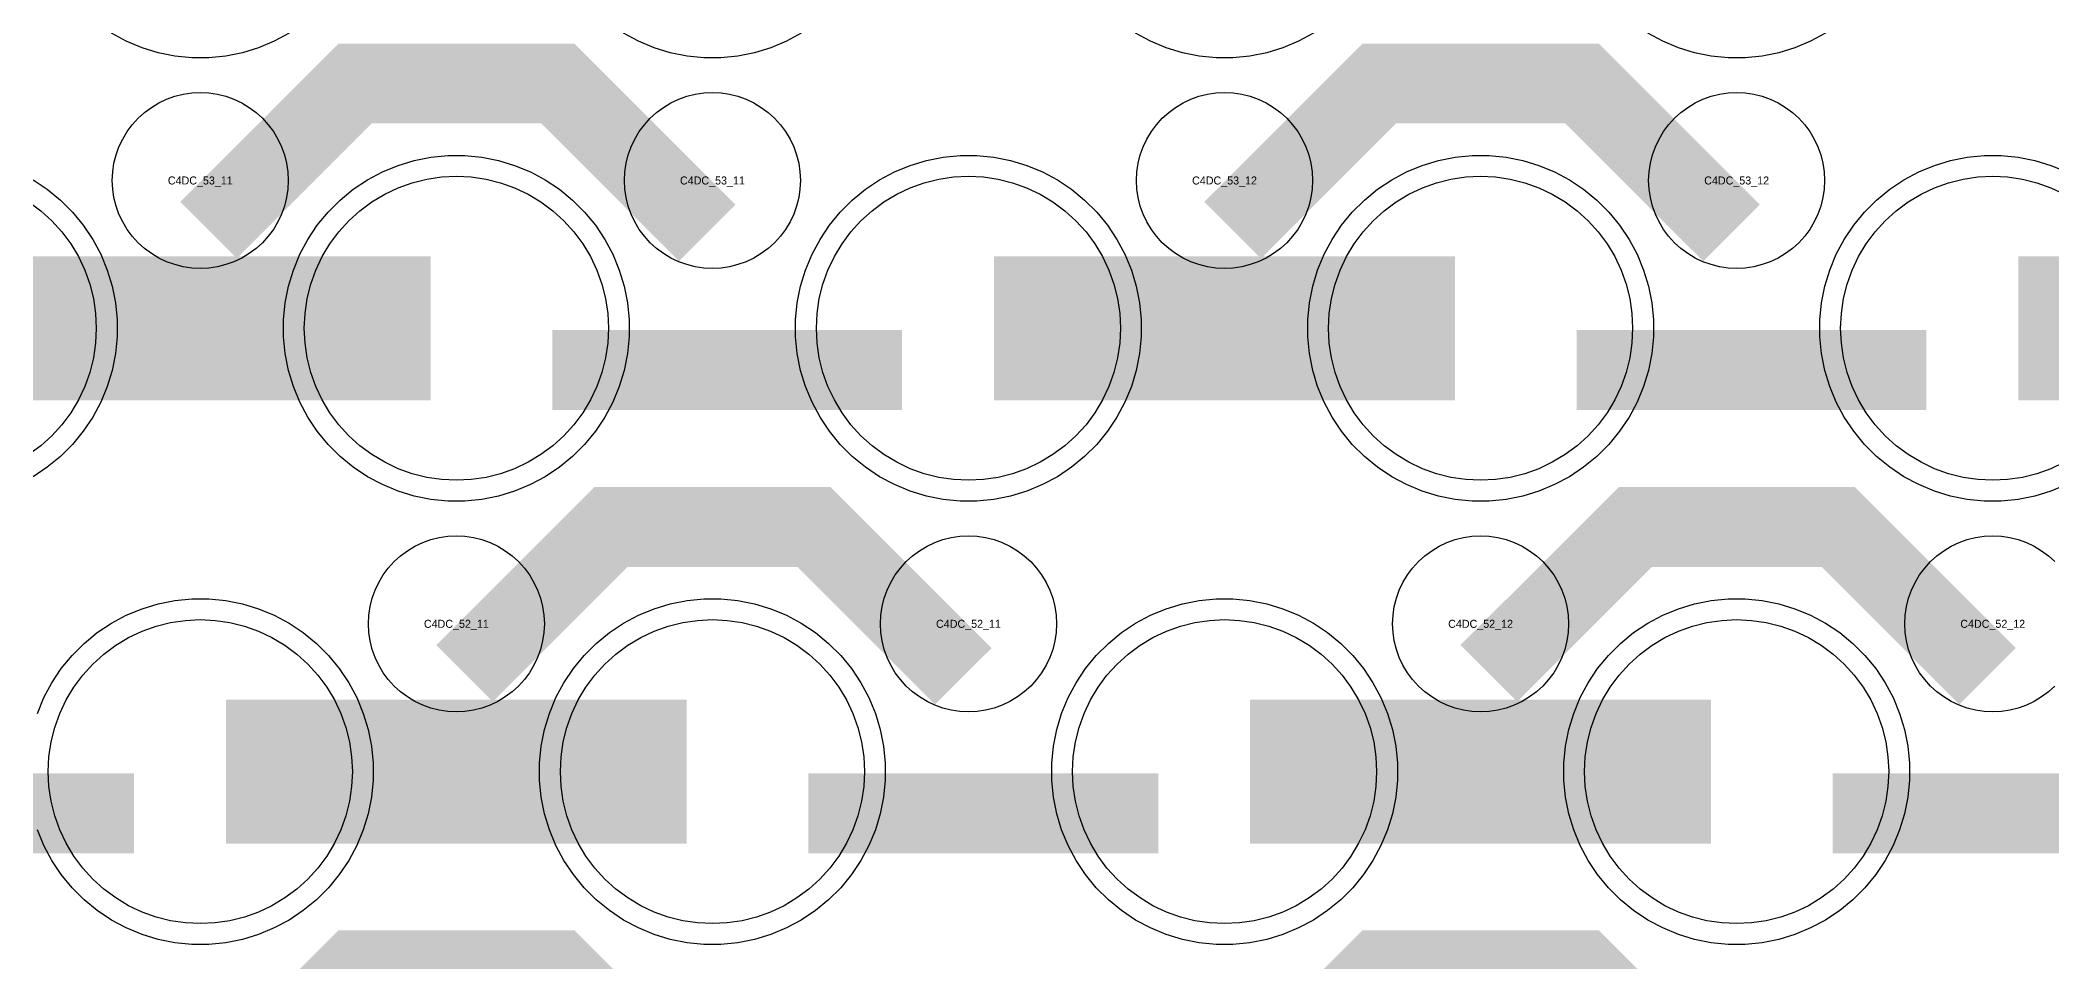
# Model space of a CAD drawing. Extents: x -11880 to 11880, y -14992 to 14992.
# Drawn here: x -8530 to -7902, y -7694 to -7406 of the extents above; entities that cross this region are included whole.
import ezdxf
from ezdxf.enums import TextEntityAlignment as Align

# ---------------------------------------------------------------- set-up
doc = ezdxf.new("R2010")
doc.units = 0
doc.header["$MEASUREMENT"] = 0
for name, color, linetype in [('GDS_775_DT_237', 138, 'CONTINUOUS'), ('RDL1_FS', 34, 'CONTINUOUS'), ('RDL_BS', 160, 'CONTINUOUS')]:
    doc.layers.add(name, color=color, linetype=linetype)

msp = doc.modelspace()

# ---------------------------------------------------------------- linework, layer by layer
at = {"layer": 'RDL1_FS'}
for points in [[(-8400, -7543.179), (-8404.657, -7542.95), (-8409.268, -7542.266), (-8413.791, -7541.134), (-8418.181, -7539.562), (-8422.395, -7537.57), (-8426.395, -7535.172), (-8430.14, -7532.394), (-8433.594, -7529.264), (-8436.724, -7525.81), (-8439.502, -7522.065), (-8441.9, -7518.065), (-8443.892, -7513.851), (-8445.464, -7509.461), (-8446.596, -7504.938), (-8447.28, -7500.327), (-8447.509, -7495.67), (-8447.28, -7491.013), (-8446.596, -7486.402), (-8445.464, -7481.879), (-8443.892, -7477.489), (-8441.9, -7473.275), (-8439.502, -7469.275), (-8436.724, -7465.53), (-8433.594, -7462.076), (-8430.14, -7458.946), (-8426.395, -7456.168), (-8422.395, -7453.77), (-8418.181, -7451.778), (-8413.791, -7450.206), (-8409.268, -7449.074), (-8404.657, -7448.39), (-8400, -7448.161), (-8395.343, -7448.39), (-8390.732, -7449.074), (-8386.209, -7450.206), (-8381.819, -7451.778), (-8377.605, -7453.77), (-8373.605, -7456.168), (-8369.86, -7458.946), (-8366.406, -7462.076), (-8363.276, -7465.53), (-8360.498, -7469.275), (-8358.1, -7473.275), (-8356.108, -7477.489), (-8354.536, -7481.879), (-8353.404, -7486.402), (-8352.72, -7491.013), (-8352.491, -7495.67), (-8352.72, -7500.327), (-8353.404, -7504.938), (-8354.536, -7509.461), (-8356.108, -7513.851), (-8358.1, -7518.065), (-8360.498, -7522.065), (-8363.276, -7525.81), (-8366.406, -7529.264), (-8369.86, -7532.394), (-8373.605, -7535.172), (-8377.605, -7537.57), (-8381.819, -7539.562), (-8386.209, -7541.134), (-8390.732, -7542.266), (-8395.343, -7542.95)], [(-8240, -7543.179), (-8244.657, -7542.95), (-8249.268, -7542.266), (-8253.791, -7541.134), (-8258.181, -7539.562), (-8262.395, -7537.57), (-8266.395, -7535.172), (-8270.14, -7532.394), (-8273.594, -7529.264), (-8276.724, -7525.81), (-8279.502, -7522.065), (-8281.9, -7518.065), (-8283.892, -7513.851), (-8285.464, -7509.461), (-8286.596, -7504.938), (-8287.28, -7500.327), (-8287.509, -7495.67), (-8287.28, -7491.013), (-8286.596, -7486.402), (-8285.464, -7481.879), (-8283.892, -7477.489), (-8281.9, -7473.275), (-8279.502, -7469.275), (-8276.724, -7465.53), (-8273.594, -7462.076), (-8270.14, -7458.946), (-8266.395, -7456.168), (-8262.395, -7453.77), (-8258.181, -7451.778), (-8253.791, -7450.206), (-8249.268, -7449.074), (-8244.657, -7448.39), (-8240, -7448.161), (-8235.343, -7448.39), (-8230.732, -7449.074), (-8226.209, -7450.206), (-8221.819, -7451.778), (-8217.605, -7453.77), (-8213.605, -7456.168), (-8209.86, -7458.946), (-8206.406, -7462.076), (-8203.276, -7465.53), (-8200.498, -7469.275), (-8198.1, -7473.275), (-8196.108, -7477.489), (-8194.536, -7481.879), (-8193.404, -7486.402), (-8192.72, -7491.013), (-8192.491, -7495.67), (-8192.72, -7500.327), (-8193.404, -7504.938), (-8194.536, -7509.461), (-8196.108, -7513.851), (-8198.1, -7518.065), (-8200.498, -7522.065), (-8203.276, -7525.81), (-8206.406, -7529.264), (-8209.86, -7532.394), (-8213.605, -7535.172), (-8217.605, -7537.57), (-8221.819, -7539.562), (-8226.209, -7541.134), (-8230.732, -7542.266), (-8235.343, -7542.95)], [(-8080, -7543.179), (-8084.657, -7542.95), (-8089.268, -7542.266), (-8093.791, -7541.134), (-8098.181, -7539.562), (-8102.395, -7537.57), (-8106.395, -7535.172), (-8110.14, -7532.394), (-8113.594, -7529.264), (-8116.724, -7525.81), (-8119.502, -7522.065), (-8121.9, -7518.065), (-8123.892, -7513.851), (-8125.464, -7509.461), (-8126.596, -7504.938), (-8127.28, -7500.327), (-8127.509, -7495.67), (-8127.28, -7491.013), (-8126.596, -7486.402), (-8125.464, -7481.879), (-8123.892, -7477.489), (-8121.9, -7473.275), (-8119.502, -7469.275), (-8116.724, -7465.53), (-8113.594, -7462.076), (-8110.14, -7458.946), (-8106.395, -7456.168), (-8102.395, -7453.77), (-8098.181, -7451.778), (-8093.791, -7450.206), (-8089.268, -7449.074), (-8084.657, -7448.39), (-8080, -7448.161), (-8075.343, -7448.39), (-8070.732, -7449.074), (-8066.209, -7450.206), (-8061.819, -7451.778), (-8057.605, -7453.77), (-8053.605, -7456.168), (-8049.86, -7458.946), (-8046.406, -7462.076), (-8043.276, -7465.53), (-8040.498, -7469.275), (-8038.1, -7473.275), (-8036.108, -7477.489), (-8034.536, -7481.879), (-8033.404, -7486.402), (-8032.72, -7491.013), (-8032.491, -7495.67), (-8032.72, -7500.327), (-8033.404, -7504.938), (-8034.536, -7509.461), (-8036.108, -7513.851), (-8038.1, -7518.065), (-8040.498, -7522.065), (-8043.276, -7525.81), (-8046.406, -7529.264), (-8049.86, -7532.394), (-8053.605, -7535.172), (-8057.605, -7537.57), (-8061.819, -7539.562), (-8066.209, -7541.134), (-8070.732, -7542.266), (-8075.343, -7542.95)]]:
    msp.add_lwpolyline(points, close=True, dxfattribs=at)
for points in [[(-7897.605, -7537.57), (-7901.819, -7539.562), (-7906.209, -7541.134), (-7910.732, -7542.266), (-7915.343, -7542.95), (-7920, -7543.179), (-7924.657, -7542.95), (-7929.268, -7542.266), (-7933.791, -7541.134), (-7938.181, -7539.562), (-7942.395, -7537.57), (-7946.395, -7535.172), (-7950.14, -7532.394), (-7953.594, -7529.264), (-7956.724, -7525.81), (-7959.502, -7522.065), (-7961.9, -7518.065), (-7963.892, -7513.851), (-7965.464, -7509.461), (-7966.596, -7504.938), (-7967.28, -7500.327), (-7967.509, -7495.67), (-7967.28, -7491.013), (-7966.596, -7486.402), (-7965.464, -7481.879), (-7963.892, -7477.489), (-7961.9, -7473.275), (-7959.502, -7469.275), (-7956.724, -7465.53), (-7953.594, -7462.076), (-7950.14, -7458.946), (-7946.395, -7456.168), (-7942.395, -7453.77), (-7938.181, -7451.778), (-7933.791, -7450.206), (-7929.268, -7449.074), (-7924.657, -7448.39), (-7920, -7448.161), (-7915.343, -7448.39), (-7910.732, -7449.074), (-7906.209, -7450.206), (-7901.819, -7451.778), (-7897.605, -7453.77)], [(-8533.605, -7456.168), (-8529.86, -7458.946), (-8526.406, -7462.076), (-8523.276, -7465.53), (-8520.498, -7469.275), (-8518.1, -7473.275), (-8516.108, -7477.489), (-8514.536, -7481.879), (-8513.404, -7486.402), (-8512.72, -7491.013), (-8512.491, -7495.67), (-8512.72, -7500.327), (-8513.404, -7504.938), (-8514.536, -7509.461), (-8516.108, -7513.851), (-8518.1, -7518.065), (-8520.498, -7522.065), (-8523.276, -7525.81), (-8526.406, -7529.264), (-8529.86, -7532.394), (-8533.605, -7535.172)]]:
    msp.add_lwpolyline(points, dxfattribs=at)
for points in [[(-8551.998, -7495.67, 45, 45, 0), (-8479.998, -7495.67, 45, 45, 0)], [(-8479.998, -7495.67, 45, 45, 0), (-8407.998, -7495.67, 45, 45, 0)], [(-8231.998, -7495.67, 45, 45, 0), (-8159.998, -7495.67, 45, 45, 0)], [(-8159.998, -7495.67, 45, 45, 0), (-8087.998, -7495.67, 45, 45, 0)], [(-7911.998, -7495.67, 45, 45, 0), (-7839.998, -7495.67, 45, 45, 0)]]:
    msp.add_lwpolyline(points, format="xyseb", dxfattribs=at)
at = {"layer": 'RDL1_FS', "color": 240, "true_color": 0xed1f24}
for points in [[(-8480, -7681.744), (-8484.657, -7681.515), (-8489.268, -7680.831), (-8493.791, -7679.699), (-8498.181, -7678.127), (-8502.395, -7676.135), (-8506.395, -7673.737), (-8510.14, -7670.959), (-8513.594, -7667.829), (-8516.724, -7664.375), (-8519.502, -7660.63), (-8521.9, -7656.63), (-8523.892, -7652.416), (-8525.464, -7648.026), (-8526.596, -7643.503), (-8527.28, -7638.892), (-8527.509, -7634.235), (-8527.28, -7629.578), (-8526.596, -7624.967), (-8525.464, -7620.444), (-8523.892, -7616.054), (-8521.9, -7611.84), (-8519.502, -7607.84), (-8516.724, -7604.095), (-8513.594, -7600.641), (-8510.14, -7597.511), (-8506.395, -7594.733), (-8502.395, -7592.335), (-8498.181, -7590.343), (-8493.791, -7588.771), (-8489.268, -7587.639), (-8484.657, -7586.955), (-8480, -7586.726), (-8475.343, -7586.955), (-8470.732, -7587.639), (-8466.209, -7588.771), (-8461.819, -7590.343), (-8457.605, -7592.335), (-8453.605, -7594.733), (-8449.86, -7597.511), (-8446.406, -7600.641), (-8443.276, -7604.095), (-8440.498, -7607.84), (-8438.1, -7611.84), (-8436.108, -7616.054), (-8434.536, -7620.444), (-8433.404, -7624.967), (-8432.72, -7629.578), (-8432.491, -7634.235), (-8432.72, -7638.892), (-8433.404, -7643.503), (-8434.536, -7648.026), (-8436.108, -7652.416), (-8438.1, -7656.63), (-8440.498, -7660.63), (-8443.276, -7664.375), (-8446.406, -7667.829), (-8449.86, -7670.959), (-8453.605, -7673.737), (-8457.605, -7676.135), (-8461.819, -7678.127), (-8466.209, -7679.699), (-8470.732, -7680.831), (-8475.343, -7681.515)], [(-8320, -7681.744), (-8324.657, -7681.515), (-8329.268, -7680.831), (-8333.791, -7679.699), (-8338.181, -7678.127), (-8342.395, -7676.135), (-8346.395, -7673.737), (-8350.14, -7670.959), (-8353.594, -7667.829), (-8356.724, -7664.375), (-8359.502, -7660.63), (-8361.9, -7656.63), (-8363.892, -7652.416), (-8365.464, -7648.026), (-8366.596, -7643.503), (-8367.28, -7638.892), (-8367.509, -7634.235), (-8367.28, -7629.578), (-8366.596, -7624.967), (-8365.464, -7620.444), (-8363.892, -7616.054), (-8361.9, -7611.84), (-8359.502, -7607.84), (-8356.724, -7604.095), (-8353.594, -7600.641), (-8350.14, -7597.511), (-8346.395, -7594.733), (-8342.395, -7592.335), (-8338.181, -7590.343), (-8333.791, -7588.771), (-8329.268, -7587.639), (-8324.657, -7586.955), (-8320, -7586.726), (-8315.343, -7586.955), (-8310.732, -7587.639), (-8306.209, -7588.771), (-8301.819, -7590.343), (-8297.605, -7592.335), (-8293.605, -7594.733), (-8289.86, -7597.511), (-8286.406, -7600.641), (-8283.276, -7604.095), (-8280.498, -7607.84), (-8278.1, -7611.84), (-8276.108, -7616.054), (-8274.536, -7620.444), (-8273.404, -7624.967), (-8272.72, -7629.578), (-8272.491, -7634.235), (-8272.72, -7638.892), (-8273.404, -7643.503), (-8274.536, -7648.026), (-8276.108, -7652.416), (-8278.1, -7656.63), (-8280.498, -7660.63), (-8283.276, -7664.375), (-8286.406, -7667.829), (-8289.86, -7670.959), (-8293.605, -7673.737), (-8297.605, -7676.135), (-8301.819, -7678.127), (-8306.209, -7679.699), (-8310.732, -7680.831), (-8315.343, -7681.515)], [(-8160, -7681.744), (-8164.657, -7681.515), (-8169.268, -7680.831), (-8173.791, -7679.699), (-8178.181, -7678.127), (-8182.395, -7676.135), (-8186.395, -7673.737), (-8190.14, -7670.959), (-8193.594, -7667.829), (-8196.724, -7664.375), (-8199.502, -7660.63), (-8201.9, -7656.63), (-8203.892, -7652.416), (-8205.464, -7648.026), (-8206.596, -7643.503), (-8207.28, -7638.892), (-8207.509, -7634.235), (-8207.28, -7629.578), (-8206.596, -7624.967), (-8205.464, -7620.444), (-8203.892, -7616.054), (-8201.9, -7611.84), (-8199.502, -7607.84), (-8196.724, -7604.095), (-8193.594, -7600.641), (-8190.14, -7597.511), (-8186.395, -7594.733), (-8182.395, -7592.335), (-8178.181, -7590.343), (-8173.791, -7588.771), (-8169.268, -7587.639), (-8164.657, -7586.955), (-8160, -7586.726), (-8155.343, -7586.955), (-8150.732, -7587.639), (-8146.209, -7588.771), (-8141.819, -7590.343), (-8137.605, -7592.335), (-8133.605, -7594.733), (-8129.86, -7597.511), (-8126.406, -7600.641), (-8123.276, -7604.095), (-8120.498, -7607.84), (-8118.1, -7611.84), (-8116.108, -7616.054), (-8114.536, -7620.444), (-8113.404, -7624.967), (-8112.72, -7629.578), (-8112.491, -7634.235), (-8112.72, -7638.892), (-8113.404, -7643.503), (-8114.536, -7648.026), (-8116.108, -7652.416), (-8118.1, -7656.63), (-8120.498, -7660.63), (-8123.276, -7664.375), (-8126.406, -7667.829), (-8129.86, -7670.959), (-8133.605, -7673.737), (-8137.605, -7676.135), (-8141.819, -7678.127), (-8146.209, -7679.699), (-8150.732, -7680.831), (-8155.343, -7681.515)], [(-8000, -7681.744), (-8004.657, -7681.515), (-8009.268, -7680.831), (-8013.791, -7679.699), (-8018.181, -7678.127), (-8022.395, -7676.135), (-8026.395, -7673.737), (-8030.14, -7670.959), (-8033.594, -7667.829), (-8036.724, -7664.375), (-8039.502, -7660.63), (-8041.9, -7656.63), (-8043.892, -7652.416), (-8045.464, -7648.026), (-8046.596, -7643.503), (-8047.28, -7638.892), (-8047.509, -7634.235), (-8047.28, -7629.578), (-8046.596, -7624.967), (-8045.464, -7620.444), (-8043.892, -7616.054), (-8041.9, -7611.84), (-8039.502, -7607.84), (-8036.724, -7604.095), (-8033.594, -7600.641), (-8030.14, -7597.511), (-8026.395, -7594.733), (-8022.395, -7592.335), (-8018.181, -7590.343), (-8013.791, -7588.771), (-8009.268, -7587.639), (-8004.657, -7586.955), (-8000, -7586.726), (-7995.343, -7586.955), (-7990.732, -7587.639), (-7986.209, -7588.771), (-7981.819, -7590.343), (-7977.605, -7592.335), (-7973.605, -7594.733), (-7969.86, -7597.511), (-7966.406, -7600.641), (-7963.276, -7604.095), (-7960.498, -7607.84), (-7958.1, -7611.84), (-7956.108, -7616.054), (-7954.536, -7620.444), (-7953.404, -7624.967), (-7952.72, -7629.578), (-7952.491, -7634.235), (-7952.72, -7638.892), (-7953.404, -7643.503), (-7954.536, -7648.026), (-7956.108, -7652.416), (-7958.1, -7656.63), (-7960.498, -7660.63), (-7963.276, -7664.375), (-7966.406, -7667.829), (-7969.86, -7670.959), (-7973.605, -7673.737), (-7977.605, -7676.135), (-7981.819, -7678.127), (-7986.209, -7679.699), (-7990.732, -7680.831), (-7995.343, -7681.515)]]:
    msp.add_lwpolyline(points, close=True, dxfattribs=at)
for points in [[(-8471.998, -7634.235, 45, 45, 0), (-8399.998, -7634.235, 45, 45, 0)], [(-8399.998, -7634.235, 45, 45, 0), (-8327.998, -7634.235, 45, 45, 0)], [(-8151.998, -7634.235, 45, 45, 0), (-8079.998, -7634.235, 45, 45, 0)], [(-8079.998, -7634.235, 45, 45, 0), (-8007.998, -7634.235, 45, 45, 0)]]:
    msp.add_lwpolyline(points, format="xyseb", dxfattribs=at)
at = {"layer": 'RDL_BS'}
for points in [[(-8452.223, -7403.488), (-8456.885, -7405.98), (-8461.795, -7408.011), (-8466.835, -7409.542), (-8472.062, -7410.588), (-8477.356, -7411.105), (-8482.644, -7411.105), (-8487.938, -7410.588), (-8493.165, -7409.542), (-8498.205, -7408.011), (-8503.115, -7405.98), (-8507.777, -7403.488)], [(-8292.223, -7403.488), (-8296.885, -7405.98), (-8301.795, -7408.011), (-8306.835, -7409.542), (-8312.062, -7410.588), (-8317.356, -7411.105), (-8322.644, -7411.105), (-8327.938, -7410.588), (-8333.165, -7409.542), (-8338.205, -7408.011), (-8343.115, -7405.98), (-8347.777, -7403.488)], [(-8132.223, -7403.488), (-8136.885, -7405.98), (-8141.795, -7408.011), (-8146.835, -7409.542), (-8152.062, -7410.588), (-8157.356, -7411.105), (-8162.644, -7411.105), (-8167.938, -7410.588), (-8173.165, -7409.542), (-8178.205, -7408.011), (-8183.115, -7405.98), (-8187.777, -7403.488)], [(-7972.223, -7403.488), (-7976.885, -7405.98), (-7981.795, -7408.011), (-7986.835, -7409.542), (-7992.062, -7410.588), (-7997.356, -7411.105), (-8002.644, -7411.105), (-8007.938, -7410.588), (-8013.165, -7409.542), (-8018.205, -7408.011), (-8023.115, -7405.98), (-8027.777, -7403.488)], [(-7896.885, -7544.545), (-7901.795, -7546.576), (-7906.835, -7548.107), (-7912.062, -7549.153), (-7917.356, -7549.67), (-7922.644, -7549.67), (-7927.938, -7549.153), (-7933.165, -7548.107), (-7938.205, -7546.576), (-7943.115, -7544.545), (-7947.777, -7542.053), (-7952.191, -7539.106), (-7956.292, -7535.744), (-7960.074, -7531.962), (-7963.436, -7527.861), (-7966.383, -7523.447), (-7968.875, -7518.785), (-7970.906, -7513.875), (-7972.437, -7508.835), (-7973.483, -7503.608), (-7974, -7498.314), (-7974, -7493.026), (-7973.483, -7487.732), (-7972.437, -7482.505), (-7970.906, -7477.465), (-7968.875, -7472.555), (-7966.383, -7467.893), (-7963.436, -7463.479), (-7960.074, -7459.378), (-7956.292, -7455.596), (-7952.191, -7452.234), (-7947.777, -7449.287), (-7943.115, -7446.795), (-7938.205, -7444.764), (-7933.165, -7443.233), (-7927.938, -7442.187), (-7922.644, -7441.67), (-7917.356, -7441.67), (-7912.062, -7442.187), (-7906.835, -7443.233), (-7901.795, -7444.764), (-7896.885, -7446.795)], [(-8532.223, -7449.287), (-8527.809, -7452.234), (-8523.708, -7455.596), (-8519.926, -7459.378), (-8516.564, -7463.479), (-8513.617, -7467.893), (-8511.125, -7472.555), (-8509.094, -7477.465), (-8507.563, -7482.505), (-8506.517, -7487.732), (-8506, -7493.026), (-8506, -7498.314), (-8506.517, -7503.608), (-8507.563, -7508.835), (-8509.094, -7513.875), (-8511.125, -7518.785), (-8513.617, -7523.447), (-8516.564, -7527.861), (-8519.926, -7531.962), (-8523.708, -7535.744), (-8527.809, -7539.106), (-8532.223, -7542.053)], [(-7900.558, -7607.489), (-7902.557, -7609.301), (-7904.72, -7610.904), (-7907.044, -7612.297), (-7909.481, -7613.449), (-7912.016, -7614.356), (-7914.635, -7615.013), (-7917.307, -7615.409), (-7920, -7615.541), (-7922.693, -7615.409), (-7925.365, -7615.013), (-7927.984, -7614.356), (-7930.519, -7613.449), (-7932.956, -7612.297), (-7935.28, -7610.904), (-7937.443, -7609.301), (-7939.442, -7607.489), (-7941.254, -7605.49), (-7942.857, -7603.327), (-7944.25, -7601.003), (-7945.402, -7598.566), (-7946.309, -7596.031), (-7946.966, -7593.412), (-7947.362, -7590.74), (-7947.494, -7588.047), (-7947.362, -7585.354), (-7946.966, -7582.682), (-7946.309, -7580.063), (-7945.402, -7577.528), (-7944.25, -7575.091), (-7942.857, -7572.767), (-7941.254, -7570.604), (-7939.442, -7568.605), (-7937.443, -7566.793), (-7935.28, -7565.19), (-7932.956, -7563.797), (-7930.519, -7562.645), (-7927.984, -7561.738), (-7925.365, -7561.081), (-7922.693, -7560.685), (-7920, -7560.553), (-7917.307, -7560.685), (-7914.635, -7561.081), (-7912.016, -7561.738), (-7909.481, -7562.645), (-7907.044, -7563.797), (-7904.72, -7565.19), (-7902.557, -7566.793), (-7900.558, -7568.605)]]:
    msp.add_lwpolyline(points, dxfattribs=at)
for points in [[(-8477.438, -7464.984, 25, 25, 0), (-8431.623, -7419.169, 25, 25, 0), (-8398.07, -7419.169, 25, 25, 0)], [(-8321.599, -7465.883, 25, 25, 0), (-8368.313, -7419.169, 25, 25, 0), (-8398.071, -7419.169, 25, 25, 0)], [(-8157.438, -7464.984, 25, 25, 0), (-8111.623, -7419.169, 25, 25, 0), (-8078.07, -7419.169, 25, 25, 0)], [(-8001.599, -7465.883, 25, 25, 0), (-8048.313, -7419.169, 25, 25, 0), (-8078.071, -7419.169, 25, 25, 0)], [(-8369.984, -7508.683, 25, 25, 0), (-8260.719, -7508.683, 25, 25, 0)], [(-8049.984, -7508.683, 25, 25, 0), (-7940.719, -7508.683, 25, 25, 0)], [(-8397.438, -7603.549, 25, 25, 0), (-8351.623, -7557.734, 25, 25, 0), (-8318.07, -7557.734, 25, 25, 0)], [(-8241.599, -7604.448, 25, 25, 0), (-8288.313, -7557.734, 25, 25, 0), (-8318.071, -7557.734, 25, 25, 0)], [(-8077.438, -7603.549, 25, 25, 0), (-8031.623, -7557.734, 25, 25, 0), (-7998.07, -7557.734, 25, 25, 0)], [(-7921.599, -7604.448, 25, 25, 0), (-7968.313, -7557.734, 25, 25, 0), (-7998.071, -7557.734, 25, 25, 0)], [(-8477.438, -7742.109, 25, 25, 0), (-8431.623, -7696.294, 25, 25, 0), (-8398.07, -7696.294, 25, 25, 0)], [(-8321.599, -7743.008, 25, 25, 0), (-8368.313, -7696.294, 25, 25, 0), (-8398.071, -7696.294, 25, 25, 0)], [(-8157.438, -7742.109, 25, 25, 0), (-8111.623, -7696.294, 25, 25, 0), (-8078.07, -7696.294, 25, 25, 0)], [(-8001.599, -7743.008, 25, 25, 0), (-8048.313, -7696.294, 25, 25, 0), (-8078.071, -7696.294, 25, 25, 0)]]:
    msp.add_lwpolyline(points, format="xyseb", dxfattribs=at)
for points in [[(-8480, -7476.976), (-8482.693, -7476.844), (-8485.365, -7476.448), (-8487.984, -7475.791), (-8490.519, -7474.884), (-8492.956, -7473.732), (-8495.28, -7472.339), (-8497.443, -7470.736), (-8499.442, -7468.924), (-8501.254, -7466.925), (-8502.857, -7464.762), (-8504.25, -7462.438), (-8505.402, -7460.001), (-8506.309, -7457.466), (-8506.966, -7454.847), (-8507.362, -7452.175), (-8507.494, -7449.482), (-8507.362, -7446.789), (-8506.966, -7444.117), (-8506.309, -7441.498), (-8505.402, -7438.963), (-8504.25, -7436.526), (-8502.857, -7434.202), (-8501.254, -7432.039), (-8499.442, -7430.04), (-8497.443, -7428.228), (-8495.28, -7426.625), (-8492.956, -7425.232), (-8490.519, -7424.08), (-8487.984, -7423.173), (-8485.365, -7422.516), (-8482.693, -7422.12), (-8480, -7421.988), (-8477.307, -7422.12), (-8474.635, -7422.516), (-8472.016, -7423.173), (-8469.481, -7424.08), (-8467.044, -7425.232), (-8464.72, -7426.625), (-8462.557, -7428.228), (-8460.558, -7430.04), (-8458.746, -7432.039), (-8457.143, -7434.202), (-8455.75, -7436.526), (-8454.598, -7438.963), (-8453.691, -7441.498), (-8453.034, -7444.117), (-8452.638, -7446.789), (-8452.506, -7449.482), (-8452.638, -7452.175), (-8453.034, -7454.847), (-8453.691, -7457.466), (-8454.598, -7460.001), (-8455.75, -7462.438), (-8457.143, -7464.762), (-8458.746, -7466.925), (-8460.558, -7468.924), (-8462.557, -7470.736), (-8464.72, -7472.339), (-8467.044, -7473.732), (-8469.481, -7474.884), (-8472.016, -7475.791), (-8474.635, -7476.448), (-8477.307, -7476.844)], [(-8320, -7476.976), (-8322.693, -7476.844), (-8325.365, -7476.448), (-8327.984, -7475.791), (-8330.519, -7474.884), (-8332.956, -7473.732), (-8335.28, -7472.339), (-8337.443, -7470.736), (-8339.442, -7468.924), (-8341.254, -7466.925), (-8342.857, -7464.762), (-8344.25, -7462.438), (-8345.402, -7460.001), (-8346.309, -7457.466), (-8346.966, -7454.847), (-8347.362, -7452.175), (-8347.494, -7449.482), (-8347.362, -7446.789), (-8346.966, -7444.117), (-8346.309, -7441.498), (-8345.402, -7438.963), (-8344.25, -7436.526), (-8342.857, -7434.202), (-8341.254, -7432.039), (-8339.442, -7430.04), (-8337.443, -7428.228), (-8335.28, -7426.625), (-8332.956, -7425.232), (-8330.519, -7424.08), (-8327.984, -7423.173), (-8325.365, -7422.516), (-8322.693, -7422.12), (-8320, -7421.988), (-8317.307, -7422.12), (-8314.635, -7422.516), (-8312.016, -7423.173), (-8309.481, -7424.08), (-8307.044, -7425.232), (-8304.72, -7426.625), (-8302.557, -7428.228), (-8300.558, -7430.04), (-8298.746, -7432.039), (-8297.143, -7434.202), (-8295.75, -7436.526), (-8294.598, -7438.963), (-8293.691, -7441.498), (-8293.034, -7444.117), (-8292.638, -7446.789), (-8292.506, -7449.482), (-8292.638, -7452.175), (-8293.034, -7454.847), (-8293.691, -7457.466), (-8294.598, -7460.001), (-8295.75, -7462.438), (-8297.143, -7464.762), (-8298.746, -7466.925), (-8300.558, -7468.924), (-8302.557, -7470.736), (-8304.72, -7472.339), (-8307.044, -7473.732), (-8309.481, -7474.884), (-8312.016, -7475.791), (-8314.635, -7476.448), (-8317.307, -7476.844)], [(-8160, -7476.976), (-8162.693, -7476.844), (-8165.365, -7476.448), (-8167.984, -7475.791), (-8170.519, -7474.884), (-8172.956, -7473.732), (-8175.28, -7472.339), (-8177.443, -7470.736), (-8179.442, -7468.924), (-8181.254, -7466.925), (-8182.857, -7464.762), (-8184.25, -7462.438), (-8185.402, -7460.001), (-8186.309, -7457.466), (-8186.966, -7454.847), (-8187.362, -7452.175), (-8187.494, -7449.482), (-8187.362, -7446.789), (-8186.966, -7444.117), (-8186.309, -7441.498), (-8185.402, -7438.963), (-8184.25, -7436.526), (-8182.857, -7434.202), (-8181.254, -7432.039), (-8179.442, -7430.04), (-8177.443, -7428.228), (-8175.28, -7426.625), (-8172.956, -7425.232), (-8170.519, -7424.08), (-8167.984, -7423.173), (-8165.365, -7422.516), (-8162.693, -7422.12), (-8160, -7421.988), (-8157.307, -7422.12), (-8154.635, -7422.516), (-8152.016, -7423.173), (-8149.481, -7424.08), (-8147.044, -7425.232), (-8144.72, -7426.625), (-8142.557, -7428.228), (-8140.558, -7430.04), (-8138.746, -7432.039), (-8137.143, -7434.202), (-8135.75, -7436.526), (-8134.598, -7438.963), (-8133.691, -7441.498), (-8133.034, -7444.117), (-8132.638, -7446.789), (-8132.506, -7449.482), (-8132.638, -7452.175), (-8133.034, -7454.847), (-8133.691, -7457.466), (-8134.598, -7460.001), (-8135.75, -7462.438), (-8137.143, -7464.762), (-8138.746, -7466.925), (-8140.558, -7468.924), (-8142.557, -7470.736), (-8144.72, -7472.339), (-8147.044, -7473.732), (-8149.481, -7474.884), (-8152.016, -7475.791), (-8154.635, -7476.448), (-8157.307, -7476.844)], [(-8000, -7476.976), (-8002.693, -7476.844), (-8005.365, -7476.448), (-8007.984, -7475.791), (-8010.519, -7474.884), (-8012.956, -7473.732), (-8015.28, -7472.339), (-8017.443, -7470.736), (-8019.442, -7468.924), (-8021.254, -7466.925), (-8022.857, -7464.762), (-8024.25, -7462.438), (-8025.402, -7460.001), (-8026.309, -7457.466), (-8026.966, -7454.847), (-8027.362, -7452.175), (-8027.494, -7449.482), (-8027.362, -7446.789), (-8026.966, -7444.117), (-8026.309, -7441.498), (-8025.402, -7438.963), (-8024.25, -7436.526), (-8022.857, -7434.202), (-8021.254, -7432.039), (-8019.442, -7430.04), (-8017.443, -7428.228), (-8015.28, -7426.625), (-8012.956, -7425.232), (-8010.519, -7424.08), (-8007.984, -7423.173), (-8005.365, -7422.516), (-8002.693, -7422.12), (-8000, -7421.988), (-7997.307, -7422.12), (-7994.635, -7422.516), (-7992.016, -7423.173), (-7989.481, -7424.08), (-7987.044, -7425.232), (-7984.72, -7426.625), (-7982.557, -7428.228), (-7980.558, -7430.04), (-7978.746, -7432.039), (-7977.143, -7434.202), (-7975.75, -7436.526), (-7974.598, -7438.963), (-7973.691, -7441.498), (-7973.034, -7444.117), (-7972.638, -7446.789), (-7972.506, -7449.482), (-7972.638, -7452.175), (-7973.034, -7454.847), (-7973.691, -7457.466), (-7974.598, -7460.001), (-7975.75, -7462.438), (-7977.143, -7464.762), (-7978.746, -7466.925), (-7980.558, -7468.924), (-7982.557, -7470.736), (-7984.72, -7472.339), (-7987.044, -7473.732), (-7989.481, -7474.884), (-7992.016, -7475.791), (-7994.635, -7476.448), (-7997.307, -7476.844)], [(-8402.644, -7549.67), (-8407.938, -7549.153), (-8413.165, -7548.107), (-8418.205, -7546.576), (-8423.115, -7544.545), (-8427.777, -7542.053), (-8432.191, -7539.106), (-8436.292, -7535.744), (-8440.074, -7531.962), (-8443.436, -7527.861), (-8446.383, -7523.447), (-8448.875, -7518.785), (-8450.906, -7513.875), (-8452.437, -7508.835), (-8453.483, -7503.608), (-8454, -7498.314), (-8454, -7493.026), (-8453.483, -7487.732), (-8452.437, -7482.505), (-8450.906, -7477.465), (-8448.875, -7472.555), (-8446.383, -7467.893), (-8443.436, -7463.479), (-8440.074, -7459.378), (-8436.292, -7455.596), (-8432.191, -7452.234), (-8427.777, -7449.287), (-8423.115, -7446.795), (-8418.205, -7444.764), (-8413.165, -7443.233), (-8407.938, -7442.187), (-8402.644, -7441.67), (-8397.356, -7441.67), (-8392.062, -7442.187), (-8386.835, -7443.233), (-8381.795, -7444.764), (-8376.885, -7446.795), (-8372.223, -7449.287), (-8367.809, -7452.234), (-8363.708, -7455.596), (-8359.926, -7459.378), (-8356.564, -7463.479), (-8353.617, -7467.893), (-8351.125, -7472.555), (-8349.094, -7477.465), (-8347.563, -7482.505), (-8346.517, -7487.732), (-8346, -7493.026), (-8346, -7498.314), (-8346.517, -7503.608), (-8347.563, -7508.835), (-8349.094, -7513.875), (-8351.125, -7518.785), (-8353.617, -7523.447), (-8356.564, -7527.861), (-8359.926, -7531.962), (-8363.708, -7535.744), (-8367.809, -7539.106), (-8372.223, -7542.053), (-8376.885, -7544.545), (-8381.795, -7546.576), (-8386.835, -7548.107), (-8392.062, -7549.153), (-8397.356, -7549.67)], [(-8242.644, -7549.67), (-8247.938, -7549.153), (-8253.165, -7548.107), (-8258.205, -7546.576), (-8263.115, -7544.545), (-8267.777, -7542.053), (-8272.191, -7539.106), (-8276.292, -7535.744), (-8280.074, -7531.962), (-8283.436, -7527.861), (-8286.383, -7523.447), (-8288.875, -7518.785), (-8290.906, -7513.875), (-8292.437, -7508.835), (-8293.483, -7503.608), (-8294, -7498.314), (-8294, -7493.026), (-8293.483, -7487.732), (-8292.437, -7482.505), (-8290.906, -7477.465), (-8288.875, -7472.555), (-8286.383, -7467.893), (-8283.436, -7463.479), (-8280.074, -7459.378), (-8276.292, -7455.596), (-8272.191, -7452.234), (-8267.777, -7449.287), (-8263.115, -7446.795), (-8258.205, -7444.764), (-8253.165, -7443.233), (-8247.938, -7442.187), (-8242.644, -7441.67), (-8237.356, -7441.67), (-8232.062, -7442.187), (-8226.835, -7443.233), (-8221.795, -7444.764), (-8216.885, -7446.795), (-8212.223, -7449.287), (-8207.809, -7452.234), (-8203.708, -7455.596), (-8199.926, -7459.378), (-8196.564, -7463.479), (-8193.617, -7467.893), (-8191.125, -7472.555), (-8189.094, -7477.465), (-8187.563, -7482.505), (-8186.517, -7487.732), (-8186, -7493.026), (-8186, -7498.314), (-8186.517, -7503.608), (-8187.563, -7508.835), (-8189.094, -7513.875), (-8191.125, -7518.785), (-8193.617, -7523.447), (-8196.564, -7527.861), (-8199.926, -7531.962), (-8203.708, -7535.744), (-8207.809, -7539.106), (-8212.223, -7542.053), (-8216.885, -7544.545), (-8221.795, -7546.576), (-8226.835, -7548.107), (-8232.062, -7549.153), (-8237.356, -7549.67)], [(-8082.644, -7549.67), (-8087.938, -7549.153), (-8093.165, -7548.107), (-8098.205, -7546.576), (-8103.115, -7544.545), (-8107.777, -7542.053), (-8112.191, -7539.106), (-8116.292, -7535.744), (-8120.074, -7531.962), (-8123.436, -7527.861), (-8126.383, -7523.447), (-8128.875, -7518.785), (-8130.906, -7513.875), (-8132.437, -7508.835), (-8133.483, -7503.608), (-8134, -7498.314), (-8134, -7493.026), (-8133.483, -7487.732), (-8132.437, -7482.505), (-8130.906, -7477.465), (-8128.875, -7472.555), (-8126.383, -7467.893), (-8123.436, -7463.479), (-8120.074, -7459.378), (-8116.292, -7455.596), (-8112.191, -7452.234), (-8107.777, -7449.287), (-8103.115, -7446.795), (-8098.205, -7444.764), (-8093.165, -7443.233), (-8087.938, -7442.187), (-8082.644, -7441.67), (-8077.356, -7441.67), (-8072.062, -7442.187), (-8066.835, -7443.233), (-8061.795, -7444.764), (-8056.885, -7446.795), (-8052.223, -7449.287), (-8047.809, -7452.234), (-8043.708, -7455.596), (-8039.926, -7459.378), (-8036.564, -7463.479), (-8033.617, -7467.893), (-8031.125, -7472.555), (-8029.094, -7477.465), (-8027.563, -7482.505), (-8026.517, -7487.732), (-8026, -7493.026), (-8026, -7498.314), (-8026.517, -7503.608), (-8027.563, -7508.835), (-8029.094, -7513.875), (-8031.125, -7518.785), (-8033.617, -7523.447), (-8036.564, -7527.861), (-8039.926, -7531.962), (-8043.708, -7535.744), (-8047.809, -7539.106), (-8052.223, -7542.053), (-8056.885, -7544.545), (-8061.795, -7546.576), (-8066.835, -7548.107), (-8072.062, -7549.153), (-8077.356, -7549.67)], [(-8400, -7615.541), (-8402.693, -7615.409), (-8405.365, -7615.013), (-8407.984, -7614.356), (-8410.519, -7613.449), (-8412.956, -7612.297), (-8415.28, -7610.904), (-8417.443, -7609.301), (-8419.442, -7607.489), (-8421.254, -7605.49), (-8422.857, -7603.327), (-8424.25, -7601.003), (-8425.402, -7598.566), (-8426.309, -7596.031), (-8426.966, -7593.412), (-8427.362, -7590.74), (-8427.494, -7588.047), (-8427.362, -7585.354), (-8426.966, -7582.682), (-8426.309, -7580.063), (-8425.402, -7577.528), (-8424.25, -7575.091), (-8422.857, -7572.767), (-8421.254, -7570.604), (-8419.442, -7568.605), (-8417.443, -7566.793), (-8415.28, -7565.19), (-8412.956, -7563.797), (-8410.519, -7562.645), (-8407.984, -7561.738), (-8405.365, -7561.081), (-8402.693, -7560.685), (-8400, -7560.553), (-8397.307, -7560.685), (-8394.635, -7561.081), (-8392.016, -7561.738), (-8389.481, -7562.645), (-8387.044, -7563.797), (-8384.72, -7565.19), (-8382.557, -7566.793), (-8380.558, -7568.605), (-8378.746, -7570.604), (-8377.143, -7572.767), (-8375.75, -7575.091), (-8374.598, -7577.528), (-8373.691, -7580.063), (-8373.034, -7582.682), (-8372.638, -7585.354), (-8372.506, -7588.047), (-8372.638, -7590.74), (-8373.034, -7593.412), (-8373.691, -7596.031), (-8374.598, -7598.566), (-8375.75, -7601.003), (-8377.143, -7603.327), (-8378.746, -7605.49), (-8380.558, -7607.489), (-8382.557, -7609.301), (-8384.72, -7610.904), (-8387.044, -7612.297), (-8389.481, -7613.449), (-8392.016, -7614.356), (-8394.635, -7615.013), (-8397.307, -7615.409)], [(-8240, -7615.541), (-8242.693, -7615.409), (-8245.365, -7615.013), (-8247.984, -7614.356), (-8250.519, -7613.449), (-8252.956, -7612.297), (-8255.28, -7610.904), (-8257.443, -7609.301), (-8259.442, -7607.489), (-8261.254, -7605.49), (-8262.857, -7603.327), (-8264.25, -7601.003), (-8265.402, -7598.566), (-8266.309, -7596.031), (-8266.966, -7593.412), (-8267.362, -7590.74), (-8267.494, -7588.047), (-8267.362, -7585.354), (-8266.966, -7582.682), (-8266.309, -7580.063), (-8265.402, -7577.528), (-8264.25, -7575.091), (-8262.857, -7572.767), (-8261.254, -7570.604), (-8259.442, -7568.605), (-8257.443, -7566.793), (-8255.28, -7565.19), (-8252.956, -7563.797), (-8250.519, -7562.645), (-8247.984, -7561.738), (-8245.365, -7561.081), (-8242.693, -7560.685), (-8240, -7560.553), (-8237.307, -7560.685), (-8234.635, -7561.081), (-8232.016, -7561.738), (-8229.481, -7562.645), (-8227.044, -7563.797), (-8224.72, -7565.19), (-8222.557, -7566.793), (-8220.558, -7568.605), (-8218.746, -7570.604), (-8217.143, -7572.767), (-8215.75, -7575.091), (-8214.598, -7577.528), (-8213.691, -7580.063), (-8213.034, -7582.682), (-8212.638, -7585.354), (-8212.506, -7588.047), (-8212.638, -7590.74), (-8213.034, -7593.412), (-8213.691, -7596.031), (-8214.598, -7598.566), (-8215.75, -7601.003), (-8217.143, -7603.327), (-8218.746, -7605.49), (-8220.558, -7607.489), (-8222.557, -7609.301), (-8224.72, -7610.904), (-8227.044, -7612.297), (-8229.481, -7613.449), (-8232.016, -7614.356), (-8234.635, -7615.013), (-8237.307, -7615.409)], [(-8080, -7615.541), (-8082.693, -7615.409), (-8085.365, -7615.013), (-8087.984, -7614.356), (-8090.519, -7613.449), (-8092.956, -7612.297), (-8095.28, -7610.904), (-8097.443, -7609.301), (-8099.442, -7607.489), (-8101.254, -7605.49), (-8102.857, -7603.327), (-8104.25, -7601.003), (-8105.402, -7598.566), (-8106.309, -7596.031), (-8106.966, -7593.412), (-8107.362, -7590.74), (-8107.494, -7588.047), (-8107.362, -7585.354), (-8106.966, -7582.682), (-8106.309, -7580.063), (-8105.402, -7577.528), (-8104.25, -7575.091), (-8102.857, -7572.767), (-8101.254, -7570.604), (-8099.442, -7568.605), (-8097.443, -7566.793), (-8095.28, -7565.19), (-8092.956, -7563.797), (-8090.519, -7562.645), (-8087.984, -7561.738), (-8085.365, -7561.081), (-8082.693, -7560.685), (-8080, -7560.553), (-8077.307, -7560.685), (-8074.635, -7561.081), (-8072.016, -7561.738), (-8069.481, -7562.645), (-8067.044, -7563.797), (-8064.72, -7565.19), (-8062.557, -7566.793), (-8060.558, -7568.605), (-8058.746, -7570.604), (-8057.143, -7572.767), (-8055.75, -7575.091), (-8054.598, -7577.528), (-8053.691, -7580.063), (-8053.034, -7582.682), (-8052.638, -7585.354), (-8052.506, -7588.047), (-8052.638, -7590.74), (-8053.034, -7593.412), (-8053.691, -7596.031), (-8054.598, -7598.566), (-8055.75, -7601.003), (-8057.143, -7603.327), (-8058.746, -7605.49), (-8060.558, -7607.489), (-8062.557, -7609.301), (-8064.72, -7610.904), (-8067.044, -7612.297), (-8069.481, -7613.449), (-8072.016, -7614.356), (-8074.635, -7615.013), (-8077.307, -7615.409)]]:
    msp.add_lwpolyline(points, close=True, dxfattribs=at)
at = {"layer": 'RDL_BS', "color": 240, "true_color": 0xed1f24}
msp.add_lwpolyline([(-8530.906, -7616.03), (-8528.875, -7611.12), (-8526.383, -7606.458), (-8523.436, -7602.044), (-8520.074, -7597.943), (-8516.292, -7594.161), (-8512.191, -7590.799), (-8507.777, -7587.852), (-8503.115, -7585.36), (-8498.205, -7583.329), (-8493.165, -7581.798), (-8487.938, -7580.752), (-8482.644, -7580.235), (-8477.356, -7580.235), (-8472.062, -7580.752), (-8466.835, -7581.798), (-8461.795, -7583.329), (-8456.885, -7585.36), (-8452.223, -7587.852), (-8447.809, -7590.799), (-8443.708, -7594.161), (-8439.926, -7597.943), (-8436.564, -7602.044), (-8433.617, -7606.458), (-8431.125, -7611.12), (-8429.094, -7616.03), (-8427.563, -7621.07), (-8426.517, -7626.297), (-8426, -7631.591), (-8426, -7636.879), (-8426.517, -7642.173), (-8427.563, -7647.4), (-8429.094, -7652.44), (-8431.125, -7657.35), (-8433.617, -7662.012), (-8436.564, -7666.426), (-8439.926, -7670.527), (-8443.708, -7674.309), (-8447.809, -7677.671), (-8452.223, -7680.618), (-8456.885, -7683.11), (-8461.795, -7685.141), (-8466.835, -7686.672), (-8472.062, -7687.718), (-8477.356, -7688.235), (-8482.644, -7688.235), (-8487.938, -7687.718), (-8493.165, -7686.672), (-8498.205, -7685.141), (-8503.115, -7683.11), (-8507.777, -7680.618), (-8512.191, -7677.671), (-8516.292, -7674.309), (-8520.074, -7670.527), (-8523.436, -7666.426), (-8526.383, -7662.012), (-8528.875, -7657.35), (-8530.906, -7652.44)], dxfattribs=at)
for points in [[(-8322.644, -7688.235), (-8327.938, -7687.718), (-8333.165, -7686.672), (-8338.205, -7685.141), (-8343.115, -7683.11), (-8347.777, -7680.618), (-8352.191, -7677.671), (-8356.292, -7674.309), (-8360.074, -7670.527), (-8363.436, -7666.426), (-8366.383, -7662.012), (-8368.875, -7657.35), (-8370.906, -7652.44), (-8372.437, -7647.4), (-8373.483, -7642.173), (-8374, -7636.879), (-8374, -7631.591), (-8373.483, -7626.297), (-8372.437, -7621.07), (-8370.906, -7616.03), (-8368.875, -7611.12), (-8366.383, -7606.458), (-8363.436, -7602.044), (-8360.074, -7597.943), (-8356.292, -7594.161), (-8352.191, -7590.799), (-8347.777, -7587.852), (-8343.115, -7585.36), (-8338.205, -7583.329), (-8333.165, -7581.798), (-8327.938, -7580.752), (-8322.644, -7580.235), (-8317.356, -7580.235), (-8312.062, -7580.752), (-8306.835, -7581.798), (-8301.795, -7583.329), (-8296.885, -7585.36), (-8292.223, -7587.852), (-8287.809, -7590.799), (-8283.708, -7594.161), (-8279.926, -7597.943), (-8276.564, -7602.044), (-8273.617, -7606.458), (-8271.125, -7611.12), (-8269.094, -7616.03), (-8267.563, -7621.07), (-8266.517, -7626.297), (-8266, -7631.591), (-8266, -7636.879), (-8266.517, -7642.173), (-8267.563, -7647.4), (-8269.094, -7652.44), (-8271.125, -7657.35), (-8273.617, -7662.012), (-8276.564, -7666.426), (-8279.926, -7670.527), (-8283.708, -7674.309), (-8287.809, -7677.671), (-8292.223, -7680.618), (-8296.885, -7683.11), (-8301.795, -7685.141), (-8306.835, -7686.672), (-8312.062, -7687.718), (-8317.356, -7688.235)], [(-8162.644, -7688.235), (-8167.938, -7687.718), (-8173.165, -7686.672), (-8178.205, -7685.141), (-8183.115, -7683.11), (-8187.777, -7680.618), (-8192.191, -7677.671), (-8196.292, -7674.309), (-8200.074, -7670.527), (-8203.436, -7666.426), (-8206.383, -7662.012), (-8208.875, -7657.35), (-8210.906, -7652.44), (-8212.437, -7647.4), (-8213.483, -7642.173), (-8214, -7636.879), (-8214, -7631.591), (-8213.483, -7626.297), (-8212.437, -7621.07), (-8210.906, -7616.03), (-8208.875, -7611.12), (-8206.383, -7606.458), (-8203.436, -7602.044), (-8200.074, -7597.943), (-8196.292, -7594.161), (-8192.191, -7590.799), (-8187.777, -7587.852), (-8183.115, -7585.36), (-8178.205, -7583.329), (-8173.165, -7581.798), (-8167.938, -7580.752), (-8162.644, -7580.235), (-8157.356, -7580.235), (-8152.062, -7580.752), (-8146.835, -7581.798), (-8141.795, -7583.329), (-8136.885, -7585.36), (-8132.223, -7587.852), (-8127.809, -7590.799), (-8123.708, -7594.161), (-8119.926, -7597.943), (-8116.564, -7602.044), (-8113.617, -7606.458), (-8111.125, -7611.12), (-8109.094, -7616.03), (-8107.563, -7621.07), (-8106.517, -7626.297), (-8106, -7631.591), (-8106, -7636.879), (-8106.517, -7642.173), (-8107.563, -7647.4), (-8109.094, -7652.44), (-8111.125, -7657.35), (-8113.617, -7662.012), (-8116.564, -7666.426), (-8119.926, -7670.527), (-8123.708, -7674.309), (-8127.809, -7677.671), (-8132.223, -7680.618), (-8136.885, -7683.11), (-8141.795, -7685.141), (-8146.835, -7686.672), (-8152.062, -7687.718), (-8157.356, -7688.235)], [(-8002.644, -7688.235), (-8007.938, -7687.718), (-8013.165, -7686.672), (-8018.205, -7685.141), (-8023.115, -7683.11), (-8027.777, -7680.618), (-8032.191, -7677.671), (-8036.292, -7674.309), (-8040.074, -7670.527), (-8043.436, -7666.426), (-8046.383, -7662.012), (-8048.875, -7657.35), (-8050.906, -7652.44), (-8052.437, -7647.4), (-8053.483, -7642.173), (-8054, -7636.879), (-8054, -7631.591), (-8053.483, -7626.297), (-8052.437, -7621.07), (-8050.906, -7616.03), (-8048.875, -7611.12), (-8046.383, -7606.458), (-8043.436, -7602.044), (-8040.074, -7597.943), (-8036.292, -7594.161), (-8032.191, -7590.799), (-8027.777, -7587.852), (-8023.115, -7585.36), (-8018.205, -7583.329), (-8013.165, -7581.798), (-8007.938, -7580.752), (-8002.644, -7580.235), (-7997.356, -7580.235), (-7992.062, -7580.752), (-7986.835, -7581.798), (-7981.795, -7583.329), (-7976.885, -7585.36), (-7972.223, -7587.852), (-7967.809, -7590.799), (-7963.708, -7594.161), (-7959.926, -7597.943), (-7956.564, -7602.044), (-7953.617, -7606.458), (-7951.125, -7611.12), (-7949.094, -7616.03), (-7947.563, -7621.07), (-7946.517, -7626.297), (-7946, -7631.591), (-7946, -7636.879), (-7946.517, -7642.173), (-7947.563, -7647.4), (-7949.094, -7652.44), (-7951.125, -7657.35), (-7953.617, -7662.012), (-7956.564, -7666.426), (-7959.926, -7670.527), (-7963.708, -7674.309), (-7967.809, -7677.671), (-7972.223, -7680.618), (-7976.885, -7683.11), (-7981.795, -7685.141), (-7986.835, -7686.672), (-7992.062, -7687.718), (-7997.356, -7688.235)]]:
    msp.add_lwpolyline(points, close=True, dxfattribs=at)
for points in [[(-8609.984, -7647.248, 25, 25, 0), (-8500.719, -7647.248, 25, 25, 0)], [(-8289.984, -7647.248, 25, 25, 0), (-8180.719, -7647.248, 25, 25, 0)], [(-7969.984, -7647.248, 25, 25, 0), (-7860.719, -7647.248, 25, 25, 0)]]:
    msp.add_lwpolyline(points, format="xyseb", dxfattribs=at)

# ---------------------------------------------------------------- texts
at = {"layer": 'GDS_775_DT_237'}
for s, p in [('C4DC_53_11', (-8480, -7449.482)), ('C4DC_53_11', (-8480, -7449.482)), ('C4DC_53_11', (-8320, -7449.482)), ('C4DC_53_11', (-8320, -7449.482)), ('C4DC_53_12', (-8160, -7449.482)), ('C4DC_53_12', (-8160, -7449.482)), ('C4DC_53_12', (-8000, -7449.482)), ('C4DC_53_12', (-8000, -7449.482)), ('C4DC_52_11', (-8400, -7588.047)), ('C4DC_52_11', (-8400, -7588.047)), ('C4DC_52_11', (-8240, -7588.047)), ('C4DC_52_11', (-8240, -7588.047)), ('C4DC_52_12', (-8080, -7588.047)), ('C4DC_52_12', (-8080, -7588.047)), ('C4DC_52_12', (-7920, -7588.047)), ('C4DC_52_12', (-7920, -7588.047))]:
    msp.add_text(s, height=2.5, dxfattribs=at).set_placement(p, align=Align.MIDDLE_CENTER)

doc.saveas('drawing.dxf')
